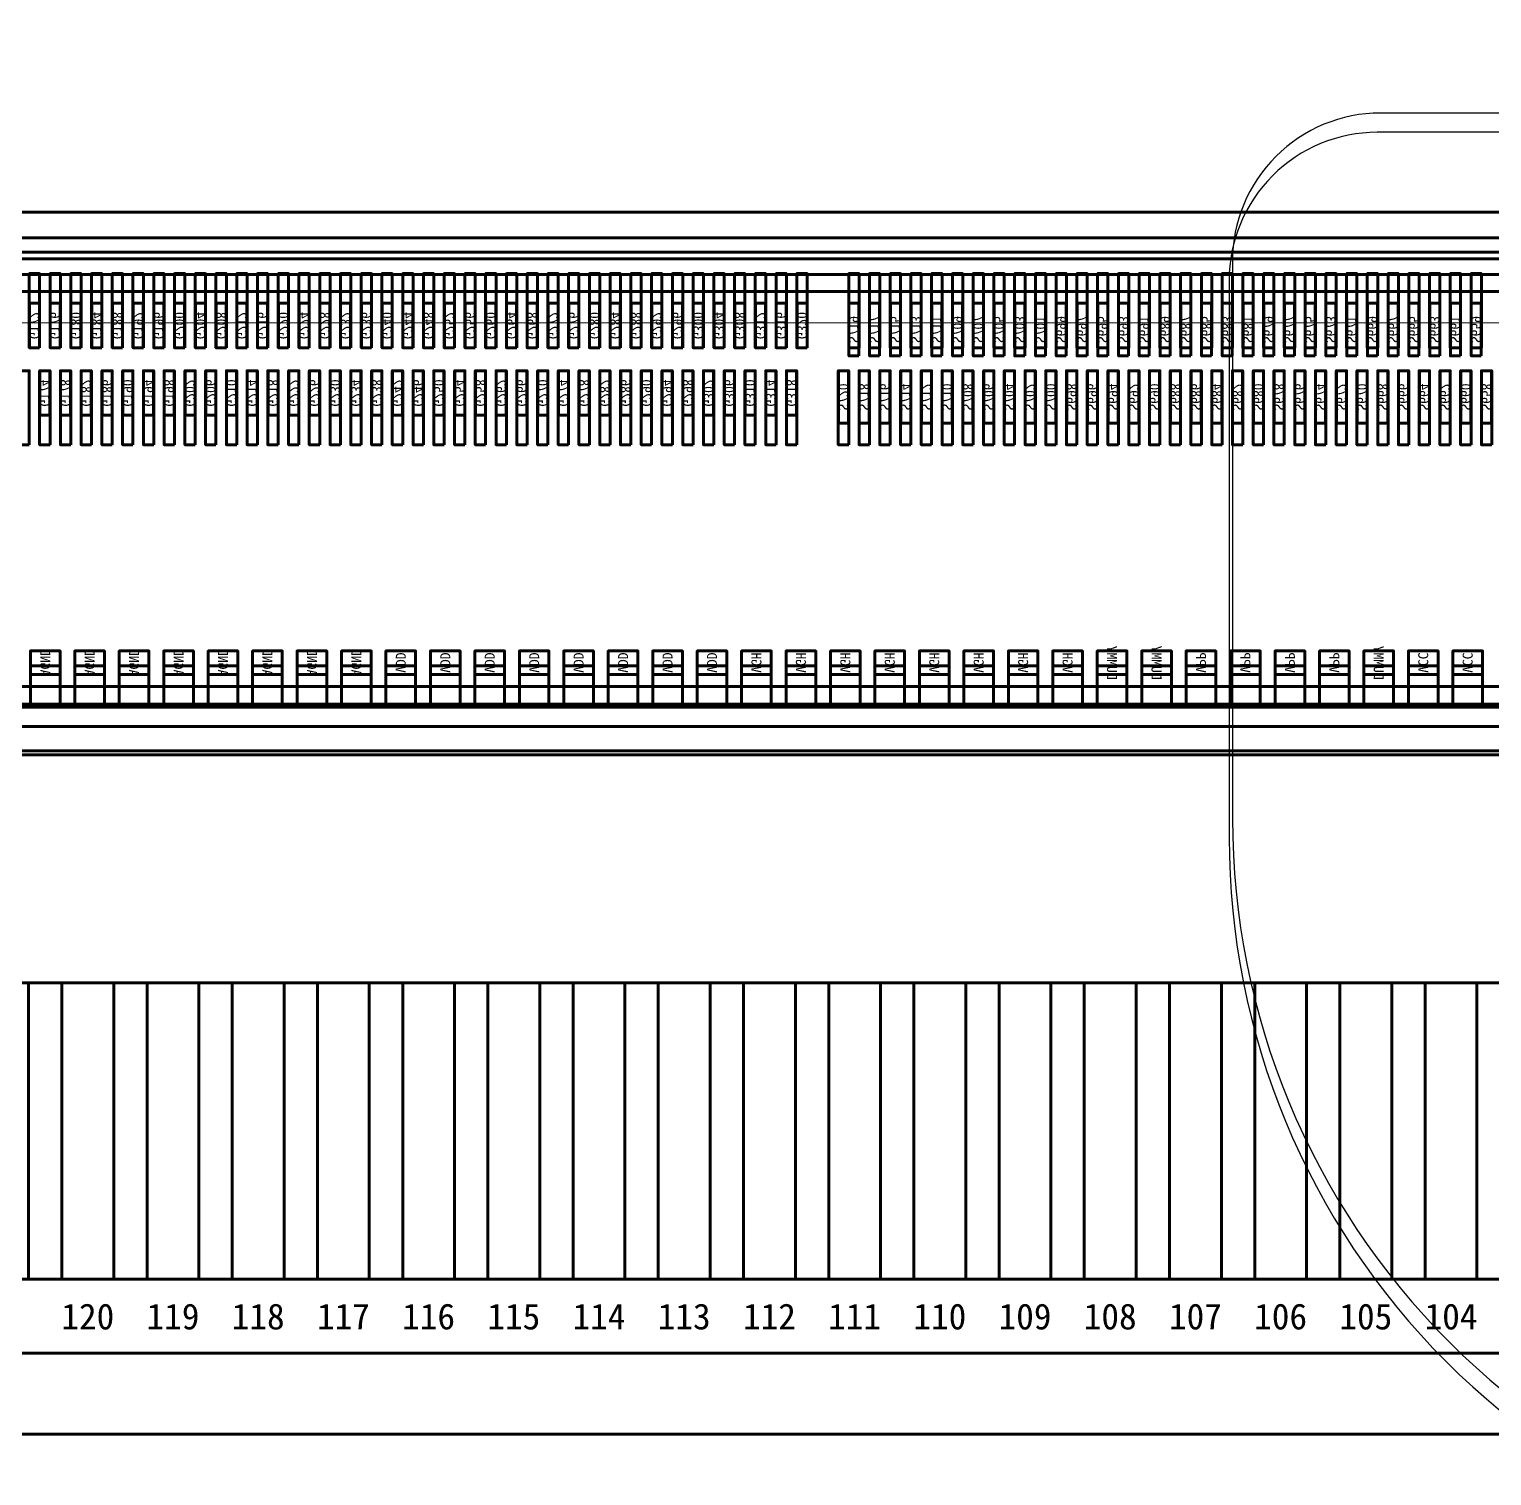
# Model space of a CAD drawing. Extents: x -128 to 4168, y -1774 to 38.
# Drawn here: x 2013.529 to 2015.503, y -869.566 to -867.614 of the extents above; entities that cross this region are included whole.
import ezdxf
from ezdxf.enums import TextEntityAlignment as Align

# ---------------------------------------------------------------- set-up
doc = ezdxf.new("R2010")
doc.units = 0
doc.header["$LTSCALE"] = 16.335
for name, color, linetype, lineweight in [('dim', 3, 'Continuous', 13), ('L122.drawing', 7, 'Continuous', 100), ('LCD', 4, 'Continuous', 9), ('OBJ-DIM', 2, 'Continuous', 15), ('TFT_line.drawing', 3, 'Continuous', 100)]:
    doc.layers.add(name, color=color, linetype=linetype, lineweight=lineweight)
for name, color, linetype in [('DIM（标注）', 3, 'Continuous'), ('KEEPOUTLAYER', 6, 'Continuous'), ('LCD-FPC', 6, 'Continuous')]:
    doc.layers.add(name, color=color, linetype=linetype)
doc.styles.add('Arial', font='simhei.ttf')
doc.styles.get("Standard").update_dxf_attribs({"font": '', "width": 0.8})
doc.styles.get('Standard').set_extended_font_data('NSimSun')
doc.dimstyles.new('STANDARD$0', dxfattribs={"dimtxt": 1.6, "dimasz": 1.2, "dimexe": 0.6, "dimexo": 0.6, "dimgap": 0.6, "dimtad": 1, "dimzin": 9, "dimdsep": 46, "dimtxsty": 'Standard', "dimcen": 0.198, "dimazin": 0, "dimtfac": 1, "dimtmove": 0, "dimatfit": 3, "dimfxl": 1, "dimtolj": 1, "dimtzin": 0, "dimlwd": -1, "dimlwe": -1, "dimarcsym": 0})
doc.dimstyles.new('标注-赛华', dxfattribs={"dimtxt": 2.5, "dimasz": 2.5, "dimexe": 1.25, "dimexo": 0.65, "dimtad": 1, "dimzin": 1, "dimdsep": 46, "dimtxsty": 'Arial', "dimcen": 1.5, "dimadec": 0, "dimazin": 0, "dimtfac": 1, "dimtmove": 0, "dimatfit": 3, "dimfxl": 1, "dimtolj": 1, "dimtzin": 0, "dimarcsym": 0})
doc.dimstyles.new('标注模版', dxfattribs={"dimtxt": 1.5, "dimasz": 2, "dimexe": 0.5, "dimexo": 0.5, "dimgap": 0.2, "dimtad": 1, "dimzin": 1, "dimdsep": 46, "dimtxsty": 'Arial', "dimcen": 1, "dimclrd": 3, "dimclre": 3, "dimclrt": 3, "dimadec": 0, "dimazin": 0, "dimtp": 1.2, "dimtm": 1.2, "dimtfac": 1, "dimtmove": 0, "dimatfit": 3, "dimfxl": 1, "dimtolj": 1, "dimarcsym": 0})

# ---------------------------------------------------------------- blocks, each defined once
blk = doc.blocks.new('*D834')
at = {"layer": 'Defpoints', "color": 0}
for p in [(1829.9211, -534.4975), (1806.7256, -576.0275), (1827.5846, -576.0275), (2017.2276, -827.7448), (1987.1938, -872.1748), (2014.8911, -872.1748)]:
    blk.add_point(p, dxfattribs=at)
at = {"layer": 'dim', "color": 3, "lineweight": -2}
for p, q in [((1829.0111, -534.4975), (1804.9756, -534.4975)), ((1806.7256, -535.8975), (1806.7256, -574.6275)), ((1826.6746, -576.0275), (1804.9756, -576.0275)), ((2016.3176, -827.7448), (1985.4438, -827.7448)), ((1987.1938, -829.1448), (1987.1938, -870.7748)), ((2013.9811, -872.1748), (1985.4438, -872.1748))]:
    blk.add_line(p, q, dxfattribs=at)
at = {"layer": 'dim', "color": 3}
for points in [[(1806.4923, -535.8975), (1806.959, -535.8975), (1806.7256, -534.4975)], [(1806.4923, -574.6275), (1806.959, -574.6275), (1806.7256, -576.0275)], [(1986.9605, -829.1448), (1987.4271, -829.1448), (1987.1938, -827.7448)], [(1986.9605, -870.7748), (1987.4271, -870.7748), (1987.1938, -872.1748)]]:
    blk.add_solid(points, dxfattribs=at)
at = {"layer": 'dim', "color": 3, "char_height": 1.4, "attachment_point": 5, "rotation": 90, "style": 'Arial'}
for s, insert in [('\\A1;41.53±0.05(CG OD)', (1805.5844, -555.4796)), ('\\A1;44.43±0.05(CG OD)', (1986.0526, -850.0519))]:
    blk.add_mtext(s, dxfattribs=dict(at, insert=insert))
blk = doc.blocks.new('fpc_pad')
at = {"layer": 'TFT_line.drawing', "color": 3, "linetype": 'Continuous', "lineweight": 100}
blk.add_lwpolyline([(-0.035, -0.2), (0.035, -0.2), (0.035, 0.2), (-0.035, 0.2)], close=True, dxfattribs=at)
blk = doc.blocks.new('fpc')
at = {"layer": 'TFT_line.drawing', "color": 3, "linetype": 'Continuous', "lineweight": 100}
blk.add_lwpolyline([(0, -0.2), (16.22, -0.2), (16.22, 0.2), (0, 0.2)], close=True, dxfattribs=at)
at = {"color": 1, "linetype": 'Continuous', "lineweight": 100, "row_count": 1, "column_count": 129, "row_spacing": 0.9009999999999999, "column_spacing": 0.115}
blk.add_blockref('fpc_pad', (0.75, 0), dxfattribs=at)
at = {"layer": 'L122.drawing', "color": 7, "linetype": 'Continuous', "lineweight": 100}
for s, p in [('120', (2.015, -0.2505)), ('119', (2.13, -0.2505)), ('118', (2.245, -0.2505)), ('117', (2.36, -0.2505)), ('116', (2.475, -0.2505)), ('115', (2.59, -0.2505)), ('114', (2.705, -0.2505)), ('113', (2.82, -0.2505)), ('112', (2.935, -0.2505)), ('111', (3.05, -0.2505)), ('110', (3.165, -0.2505)), ('109', (3.28, -0.2505)), ('108', (3.395, -0.2505)), ('107', (3.51, -0.2505)), ('106', (3.625, -0.2505)), ('105', (3.74, -0.2505)), ('104', (3.855, -0.2505))]:
    blk.add_text(s, height=0.035, dxfattribs=at).set_placement(p, align=Align.MIDDLE_CENTER)
blk = doc.blocks.new('ic_ST7789V2')
at = {"layer": 'L122.drawing', "color": 7, "linetype": 'Continuous', "lineweight": 100}
for points in [[(-7.5775, -0.349), (7.5775, -0.349), (7.5775, 0.349), (-7.5775, 0.349)], [(4.214, 0.20058), (4.228, 0.20058), (4.228, 0.30058), (4.214, 0.30058)], [(4.242, 0.20058), (4.256, 0.20058), (4.256, 0.30058), (4.242, 0.30058)], [(4.27, 0.20058), (4.284, 0.20058), (4.284, 0.30058), (4.27, 0.30058)], [(4.298, 0.20058), (4.312, 0.20058), (4.312, 0.30058), (4.298, 0.30058)], [(4.326, 0.20058), (4.34, 0.20058), (4.34, 0.30058), (4.326, 0.30058)], [(4.354, 0.20058), (4.368, 0.20058), (4.368, 0.30058), (4.354, 0.30058)], [(4.382, 0.20058), (4.396, 0.20058), (4.396, 0.30058), (4.382, 0.30058)], [(4.41, 0.20058), (4.424, 0.20058), (4.424, 0.30058), (4.41, 0.30058)], [(4.438, 0.20058), (4.452, 0.20058), (4.452, 0.30058), (4.438, 0.30058)], [(4.466, 0.20058), (4.48, 0.20058), (4.48, 0.30058), (4.466, 0.30058)], [(4.494, 0.20058), (4.508, 0.20058), (4.508, 0.30058), (4.494, 0.30058)], [(4.522, 0.20058), (4.536, 0.20058), (4.536, 0.30058), (4.522, 0.30058)], [(4.55, 0.20058), (4.564, 0.20058), (4.564, 0.30058), (4.55, 0.30058)], [(4.578, 0.20058), (4.592, 0.20058), (4.592, 0.30058), (4.578, 0.30058)], [(4.606, 0.20058), (4.62, 0.20058), (4.62, 0.30058), (4.606, 0.30058)], [(4.634, 0.20058), (4.648, 0.20058), (4.648, 0.30058), (4.634, 0.30058)], [(4.662, 0.20058), (4.676, 0.20058), (4.676, 0.30058), (4.662, 0.30058)], [(4.69, 0.20058), (4.704, 0.20058), (4.704, 0.30058), (4.69, 0.30058)], [(4.718, 0.20058), (4.732, 0.20058), (4.732, 0.30058), (4.718, 0.30058)], [(4.746, 0.20058), (4.76, 0.20058), (4.76, 0.30058), (4.746, 0.30058)], [(4.774, 0.20058), (4.788, 0.20058), (4.788, 0.30058), (4.774, 0.30058)], [(4.802, 0.20058), (4.816, 0.20058), (4.816, 0.30058), (4.802, 0.30058)], [(4.83, 0.20058), (4.844, 0.20058), (4.844, 0.30058), (4.83, 0.30058)], [(4.858, 0.20058), (4.872, 0.20058), (4.872, 0.30058), (4.858, 0.30058)], [(4.886, 0.20058), (4.9, 0.20058), (4.9, 0.30058), (4.886, 0.30058)], [(4.914, 0.20058), (4.928, 0.20058), (4.928, 0.30058), (4.914, 0.30058)], [(4.942, 0.20058), (4.956, 0.20058), (4.956, 0.30058), (4.942, 0.30058)], [(4.97, 0.20058), (4.984, 0.20058), (4.984, 0.30058), (4.97, 0.30058)], [(4.998, 0.20058), (5.012, 0.20058), (5.012, 0.30058), (4.998, 0.30058)], [(5.026, 0.20058), (5.04, 0.20058), (5.04, 0.30058), (5.026, 0.30058)], [(5.054, 0.20058), (5.068, 0.20058), (5.068, 0.30058), (5.054, 0.30058)], [(5.124, 0.20058), (5.138, 0.20058), (5.138, 0.30058), (5.124, 0.30058)], [(5.152, 0.20058), (5.166, 0.20058), (5.166, 0.30058), (5.152, 0.30058)], [(5.18, 0.20058), (5.194, 0.20058), (5.194, 0.30058), (5.18, 0.30058)], [(5.208, 0.20058), (5.222, 0.20058), (5.222, 0.30058), (5.208, 0.30058)], [(5.236, 0.20058), (5.25, 0.20058), (5.25, 0.30058), (5.236, 0.30058)], [(5.264, 0.20058), (5.278, 0.20058), (5.278, 0.30058), (5.264, 0.30058)], [(5.292, 0.20058), (5.306, 0.20058), (5.306, 0.30058), (5.292, 0.30058)], [(5.32, 0.20058), (5.334, 0.20058), (5.334, 0.30058), (5.32, 0.30058)], [(5.348, 0.20058), (5.362, 0.20058), (5.362, 0.30058), (5.348, 0.30058)], [(5.376, 0.20058), (5.39, 0.20058), (5.39, 0.30058), (5.376, 0.30058)], [(5.404, 0.20058), (5.418, 0.20058), (5.418, 0.30058), (5.404, 0.30058)], [(5.432, 0.20058), (5.446, 0.20058), (5.446, 0.30058), (5.432, 0.30058)], [(5.46, 0.20058), (5.474, 0.20058), (5.474, 0.30058), (5.46, 0.30058)], [(5.488, 0.20058), (5.502, 0.20058), (5.502, 0.30058), (5.488, 0.30058)], [(5.516, 0.20058), (5.53, 0.20058), (5.53, 0.30058), (5.516, 0.30058)], [(5.544, 0.20058), (5.558, 0.20058), (5.558, 0.30058), (5.544, 0.30058)], [(5.572, 0.20058), (5.586, 0.20058), (5.586, 0.30058), (5.572, 0.30058)], [(5.6, 0.20058), (5.614, 0.20058), (5.614, 0.30058), (5.6, 0.30058)], [(5.628, 0.20058), (5.642, 0.20058), (5.642, 0.30058), (5.628, 0.30058)], [(5.656, 0.20058), (5.67, 0.20058), (5.67, 0.30058), (5.656, 0.30058)], [(5.684, 0.20058), (5.698, 0.20058), (5.698, 0.30058), (5.684, 0.30058)], [(5.712, 0.20058), (5.726, 0.20058), (5.726, 0.30058), (5.712, 0.30058)], [(5.74, 0.20058), (5.754, 0.20058), (5.754, 0.30058), (5.74, 0.30058)], [(5.768, 0.20058), (5.782, 0.20058), (5.782, 0.30058), (5.768, 0.30058)], [(5.796, 0.20058), (5.81, 0.20058), (5.81, 0.30058), (5.796, 0.30058)], [(5.824, 0.20058), (5.838, 0.20058), (5.838, 0.30058), (5.824, 0.30058)], [(5.852, 0.20058), (5.866, 0.20058), (5.866, 0.30058), (5.852, 0.30058)], [(5.88, 0.20058), (5.894, 0.20058), (5.894, 0.30058), (5.88, 0.30058)], [(5.908, 0.20058), (5.922, 0.20058), (5.922, 0.30058), (5.908, 0.30058)], [(5.936, 0.20058), (5.95, 0.20058), (5.95, 0.30058), (5.936, 0.30058)], [(5.964, 0.20058), (5.978, 0.20058), (5.978, 0.30058), (5.964, 0.30058)], [(5.992, 0.20058), (6.006, 0.20058), (6.006, 0.30058), (5.992, 0.30058)], [(6.02, 0.20058), (6.034, 0.20058), (6.034, 0.30058), (6.02, 0.30058)], [(6.048, 0.20058), (6.062, 0.20058), (6.062, 0.30058), (6.048, 0.30058)], [(6.076, 0.20058), (6.09, 0.20058), (6.09, 0.30058), (6.076, 0.30058)], [(6.104, 0.20058), (6.118, 0.20058), (6.118, 0.30058), (6.104, 0.30058)], [(6.132, 0.20058), (6.146, 0.20058), (6.146, 0.30058), (6.132, 0.30058)], [(6.16, 0.20058), (6.174, 0.20058), (6.174, 0.30058), (6.16, 0.30058)], [(4.2, 0.06958), (4.214, 0.06958), (4.214, 0.16958), (4.2, 0.16958)], [(4.228, 0.06958), (4.242, 0.06958), (4.242, 0.16958), (4.228, 0.16958)], [(4.256, 0.06958), (4.27, 0.06958), (4.27, 0.16958), (4.256, 0.16958)], [(4.284, 0.06958), (4.298, 0.06958), (4.298, 0.16958), (4.284, 0.16958)], [(4.312, 0.06958), (4.326, 0.06958), (4.326, 0.16958), (4.312, 0.16958)], [(4.34, 0.06958), (4.354, 0.06958), (4.354, 0.16958), (4.34, 0.16958)], [(4.368, 0.06958), (4.382, 0.06958), (4.382, 0.16958), (4.368, 0.16958)], [(4.396, 0.06958), (4.41, 0.06958), (4.41, 0.16958), (4.396, 0.16958)], [(4.424, 0.06958), (4.438, 0.06958), (4.438, 0.16958), (4.424, 0.16958)], [(4.452, 0.06958), (4.466, 0.06958), (4.466, 0.16958), (4.452, 0.16958)], [(4.48, 0.06958), (4.494, 0.06958), (4.494, 0.16958), (4.48, 0.16958)], [(4.508, 0.06958), (4.522, 0.06958), (4.522, 0.16958), (4.508, 0.16958)], [(4.536, 0.06958), (4.55, 0.06958), (4.55, 0.16958), (4.536, 0.16958)], [(4.564, 0.06958), (4.578, 0.06958), (4.578, 0.16958), (4.564, 0.16958)], [(4.592, 0.06958), (4.606, 0.06958), (4.606, 0.16958), (4.592, 0.16958)], [(4.62, 0.06958), (4.634, 0.06958), (4.634, 0.16958), (4.62, 0.16958)], [(4.648, 0.06958), (4.662, 0.06958), (4.662, 0.16958), (4.648, 0.16958)], [(4.676, 0.06958), (4.69, 0.06958), (4.69, 0.16958), (4.676, 0.16958)], [(4.704, 0.06958), (4.718, 0.06958), (4.718, 0.16958), (4.704, 0.16958)], [(4.732, 0.06958), (4.746, 0.06958), (4.746, 0.16958), (4.732, 0.16958)], [(4.76, 0.06958), (4.774, 0.06958), (4.774, 0.16958), (4.76, 0.16958)], [(4.788, 0.06958), (4.802, 0.06958), (4.802, 0.16958), (4.788, 0.16958)], [(4.816, 0.06958), (4.83, 0.06958), (4.83, 0.16958), (4.816, 0.16958)], [(4.844, 0.06958), (4.858, 0.06958), (4.858, 0.16958), (4.844, 0.16958)], [(4.872, 0.06958), (4.886, 0.06958), (4.886, 0.16958), (4.872, 0.16958)], [(4.9, 0.06958), (4.914, 0.06958), (4.914, 0.16958), (4.9, 0.16958)], [(4.928, 0.06958), (4.942, 0.06958), (4.942, 0.16958), (4.928, 0.16958)], [(4.956, 0.06958), (4.97, 0.06958), (4.97, 0.16958), (4.956, 0.16958)], [(4.984, 0.06958), (4.998, 0.06958), (4.998, 0.16958), (4.984, 0.16958)], [(5.012, 0.06958), (5.026, 0.06958), (5.026, 0.16958), (5.012, 0.16958)], [(5.04, 0.06958), (5.054, 0.06958), (5.054, 0.16958), (5.04, 0.16958)], [(5.068, 0.06958), (5.082, 0.06958), (5.082, 0.16958), (5.068, 0.16958)], [(5.138, 0.06958), (5.152, 0.06958), (5.152, 0.16958), (5.138, 0.16958)], [(5.166, 0.06958), (5.18, 0.06958), (5.18, 0.16958), (5.166, 0.16958)], [(5.194, 0.06958), (5.208, 0.06958), (5.208, 0.16958), (5.194, 0.16958)], [(5.222, 0.06958), (5.236, 0.06958), (5.236, 0.16958), (5.222, 0.16958)], [(5.25, 0.06958), (5.264, 0.06958), (5.264, 0.16958), (5.25, 0.16958)], [(5.278, 0.06958), (5.292, 0.06958), (5.292, 0.16958), (5.278, 0.16958)], [(5.306, 0.06958), (5.32, 0.06958), (5.32, 0.16958), (5.306, 0.16958)], [(5.334, 0.06958), (5.348, 0.06958), (5.348, 0.16958), (5.334, 0.16958)], [(5.362, 0.06958), (5.376, 0.06958), (5.376, 0.16958), (5.362, 0.16958)], [(5.39, 0.06958), (5.404, 0.06958), (5.404, 0.16958), (5.39, 0.16958)], [(5.418, 0.06958), (5.432, 0.06958), (5.432, 0.16958), (5.418, 0.16958)], [(5.446, 0.06958), (5.46, 0.06958), (5.46, 0.16958), (5.446, 0.16958)], [(5.474, 0.06958), (5.488, 0.06958), (5.488, 0.16958), (5.474, 0.16958)], [(5.502, 0.06958), (5.516, 0.06958), (5.516, 0.16958), (5.502, 0.16958)], [(5.53, 0.06958), (5.544, 0.06958), (5.544, 0.16958), (5.53, 0.16958)], [(5.558, 0.06958), (5.572, 0.06958), (5.572, 0.16958), (5.558, 0.16958)], [(5.586, 0.06958), (5.6, 0.06958), (5.6, 0.16958), (5.586, 0.16958)], [(5.614, 0.06958), (5.628, 0.06958), (5.628, 0.16958), (5.614, 0.16958)], [(5.642, 0.06958), (5.656, 0.06958), (5.656, 0.16958), (5.642, 0.16958)], [(5.67, 0.06958), (5.684, 0.06958), (5.684, 0.16958), (5.67, 0.16958)], [(5.698, 0.06958), (5.712, 0.06958), (5.712, 0.16958), (5.698, 0.16958)], [(5.726, 0.06958), (5.74, 0.06958), (5.74, 0.16958), (5.726, 0.16958)], [(5.754, 0.06958), (5.768, 0.06958), (5.768, 0.16958), (5.754, 0.16958)], [(5.782, 0.06958), (5.796, 0.06958), (5.796, 0.16958), (5.782, 0.16958)], [(5.81, 0.06958), (5.824, 0.06958), (5.824, 0.16958), (5.81, 0.16958)], [(5.838, 0.06958), (5.852, 0.06958), (5.852, 0.16958), (5.838, 0.16958)], [(5.866, 0.06958), (5.88, 0.06958), (5.88, 0.16958), (5.866, 0.16958)], [(5.894, 0.06958), (5.908, 0.06958), (5.908, 0.16958), (5.894, 0.16958)], [(5.922, 0.06958), (5.936, 0.06958), (5.936, 0.16958), (5.922, 0.16958)], [(5.95, 0.06958), (5.964, 0.06958), (5.964, 0.16958), (5.95, 0.16958)], [(5.978, 0.06958), (5.992, 0.06958), (5.992, 0.16958), (5.978, 0.16958)], [(6.006, 0.06958), (6.02, 0.06958), (6.02, 0.16958), (6.006, 0.16958)], [(6.034, 0.06958), (6.048, 0.06958), (6.048, 0.16958), (6.034, 0.16958)], [(6.062, 0.06958), (6.076, 0.06958), (6.076, 0.16958), (6.062, 0.16958)], [(6.09, 0.06958), (6.104, 0.06958), (6.104, 0.16958), (6.09, 0.16958)], [(6.118, 0.06958), (6.132, 0.06958), (6.132, 0.16958), (6.118, 0.16958)], [(6.146, 0.06958), (6.16, 0.06958), (6.16, 0.16958), (6.146, 0.16958)], [(6.174, 0.06958), (6.188, 0.06958), (6.188, 0.16958), (6.174, 0.16958)], [(4.2125, -0.28462), (4.2525, -0.28462), (4.2525, -0.22862), (4.2125, -0.22862)], [(4.2725, -0.28462), (4.3125, -0.28462), (4.3125, -0.22862), (4.2725, -0.22862)], [(4.3325, -0.28462), (4.3725, -0.28462), (4.3725, -0.22862), (4.3325, -0.22862)], [(4.3925, -0.28462), (4.4325, -0.28462), (4.4325, -0.22862), (4.3925, -0.22862)], [(4.4525, -0.28462), (4.4925, -0.28462), (4.4925, -0.22862), (4.4525, -0.22862)], [(4.5125, -0.28462), (4.5525, -0.28462), (4.5525, -0.22862), (4.5125, -0.22862)], [(4.5725, -0.28462), (4.6125, -0.28462), (4.6125, -0.22862), (4.5725, -0.22862)], [(4.6325, -0.28462), (4.6725, -0.28462), (4.6725, -0.22862), (4.6325, -0.22862)], [(4.6925, -0.28462), (4.7325, -0.28462), (4.7325, -0.22862), (4.6925, -0.22862)], [(4.7525, -0.28462), (4.7925, -0.28462), (4.7925, -0.22862), (4.7525, -0.22862)], [(4.8125, -0.28462), (4.8525, -0.28462), (4.8525, -0.22862), (4.8125, -0.22862)], [(4.8725, -0.28462), (4.9125, -0.28462), (4.9125, -0.22862), (4.8725, -0.22862)], [(4.9325, -0.28462), (4.9725, -0.28462), (4.9725, -0.22862), (4.9325, -0.22862)], [(4.9925, -0.28462), (5.0325, -0.28462), (5.0325, -0.22862), (4.9925, -0.22862)], [(5.0525, -0.28462), (5.0925, -0.28462), (5.0925, -0.22862), (5.0525, -0.22862)], [(5.1125, -0.28462), (5.1525, -0.28462), (5.1525, -0.22862), (5.1125, -0.22862)], [(5.1725, -0.28462), (5.2125, -0.28462), (5.2125, -0.22862), (5.1725, -0.22862)], [(5.2325, -0.28462), (5.2725, -0.28462), (5.2725, -0.22862), (5.2325, -0.22862)], [(5.2925, -0.28462), (5.3325, -0.28462), (5.3325, -0.22862), (5.2925, -0.22862)], [(5.3525, -0.28462), (5.3925, -0.28462), (5.3925, -0.22862), (5.3525, -0.22862)], [(5.4125, -0.28462), (5.4525, -0.28462), (5.4525, -0.22862), (5.4125, -0.22862)], [(5.4725, -0.28462), (5.5125, -0.28462), (5.5125, -0.22862), (5.4725, -0.22862)], [(5.5325, -0.28462), (5.5725, -0.28462), (5.5725, -0.22862), (5.5325, -0.22862)], [(5.5925, -0.28462), (5.6325, -0.28462), (5.6325, -0.22862), (5.5925, -0.22862)], [(5.6525, -0.28462), (5.6925, -0.28462), (5.6925, -0.22862), (5.6525, -0.22862)], [(5.7125, -0.28462), (5.7525, -0.28462), (5.7525, -0.22862), (5.7125, -0.22862)], [(5.7725, -0.28462), (5.8125, -0.28462), (5.8125, -0.22862), (5.7725, -0.22862)], [(5.8325, -0.28462), (5.8725, -0.28462), (5.8725, -0.22862), (5.8325, -0.22862)], [(5.8925, -0.28462), (5.9325, -0.28462), (5.9325, -0.22862), (5.8925, -0.22862)], [(5.9525, -0.28462), (5.9925, -0.28462), (5.9925, -0.22862), (5.9525, -0.22862)], [(6.0125, -0.28462), (6.0525, -0.28462), (6.0525, -0.22862), (6.0125, -0.22862)], [(6.0725, -0.28462), (6.1125, -0.28462), (6.1125, -0.22862), (6.0725, -0.22862)], [(6.1325, -0.28462), (6.1725, -0.28462), (6.1725, -0.22862), (6.1325, -0.22862)]]:
    blk.add_lwpolyline(points, close=True, dxfattribs=at)
blk = doc.blocks.new('OLB_GU')
at = {"layer": 'TFT_line.drawing', "color": 3, "linetype": 'Continuous', "lineweight": 100}
blk.add_lwpolyline([(-0.00675, -0.03), (0.00675, -0.03), (0.00675, 0.03), (-0.00675, 0.03)], close=True, dxfattribs=at)
blk = doc.blocks.new('OLB_GB')
at = {"layer": 'TFT_line.drawing', "color": 3, "linetype": 'Continuous', "lineweight": 100}
blk.add_lwpolyline([(-0.00675, -0.03), (0.00675, -0.03), (0.00675, 0.03), (-0.00675, 0.03)], close=True, dxfattribs=at)
blk = doc.blocks.new('OLB_SB')
at = {"layer": 'TFT_line.drawing', "color": 3, "linetype": 'Continuous', "lineweight": 100}
blk.add_lwpolyline([(-0.00675, -0.0355), (0.00675, -0.0355), (0.00675, 0.0355), (-0.00675, 0.0355)], close=True, dxfattribs=at)
blk = doc.blocks.new('OLB_SU')
at = {"layer": 'TFT_line.drawing', "color": 3, "linetype": 'Continuous', "lineweight": 100}
blk.add_lwpolyline([(-0.00675, -0.0355), (0.00675, -0.0355), (0.00675, 0.0355), (-0.00675, 0.0355)], close=True, dxfattribs=at)
blk = doc.blocks.new('ilb')
at = {"layer": 'TFT_line.drawing', "color": 3, "linetype": 'Continuous', "lineweight": 100}
blk.add_lwpolyline([(-0.02, -0.0159), (0.02, -0.0159), (0.02, 0.0159), (-0.02, 0.0159)], close=True, dxfattribs=at)
blk = doc.blocks.new('ic_ST7789V3')
at = {"layer": 'TFT_line.drawing', "color": 3, "linetype": 'Continuous', "lineweight": 100}
blk.add_lwpolyline([(-7.5475, -0.2665), (7.5475, -0.2665), (7.5475, 0.2665), (-7.5475, 0.2665)], close=True, dxfattribs=at)
at = {"color": 1, "linetype": 'Continuous', "lineweight": 100}
for name, p in [('OLB_SU', (4.221, 0.215)), ('OLB_SU', (4.249, 0.215)), ('OLB_SU', (4.277, 0.215)), ('OLB_SU', (4.305, 0.215)), ('OLB_SU', (4.333, 0.215)), ('OLB_SU', (4.361, 0.215)), ('OLB_SU', (4.389, 0.215)), ('OLB_SU', (4.417, 0.215)), ('OLB_SU', (4.445, 0.215)), ('OLB_SU', (4.473, 0.215)), ('OLB_SU', (4.501, 0.215)), ('OLB_SU', (4.529, 0.215)), ('OLB_SU', (4.557, 0.215)), ('OLB_SU', (4.585, 0.215)), ('OLB_SU', (4.613, 0.215)), ('OLB_SU', (4.641, 0.215)), ('OLB_SU', (4.669, 0.215)), ('OLB_SU', (4.697, 0.215)), ('OLB_SU', (4.725, 0.215)), ('OLB_SU', (4.753, 0.215)), ('OLB_SU', (4.781, 0.215)), ('OLB_SU', (4.809, 0.215)), ('OLB_SU', (4.837, 0.215)), ('OLB_SU', (4.865, 0.215)), ('OLB_SU', (4.893, 0.215)), ('OLB_SU', (4.921, 0.215)), ('OLB_SU', (4.949, 0.215)), ('OLB_SU', (4.977, 0.215)), ('OLB_SU', (5.005, 0.215)), ('OLB_SU', (5.033, 0.215)), ('OLB_SU', (5.061, 0.215)), ('OLB_GU', (5.131, 0.2205)), ('OLB_GU', (5.159, 0.2205)), ('OLB_GU', (5.187, 0.2205)), ('OLB_GU', (5.215, 0.2205)), ('OLB_GU', (5.243, 0.2205)), ('OLB_GU', (5.271, 0.2205)), ('OLB_GU', (5.299, 0.2205)), ('OLB_GU', (5.327, 0.2205)), ('OLB_GU', (5.355, 0.2205)), ('OLB_GU', (5.383, 0.2205)), ('OLB_GU', (5.411, 0.2205)), ('OLB_GU', (5.439, 0.2205)), ('OLB_GU', (5.467, 0.2205)), ('OLB_GU', (5.495, 0.2205)), ('OLB_GU', (5.523, 0.2205)), ('OLB_GU', (5.551, 0.2205)), ('OLB_GU', (5.579, 0.2205)), ('OLB_GU', (5.607, 0.2205)), ('OLB_GU', (5.635, 0.2205)), ('OLB_GU', (5.663, 0.2205)), ('OLB_GU', (5.691, 0.2205)), ('OLB_GU', (5.719, 0.2205)), ('OLB_GU', (5.747, 0.2205)), ('OLB_GU', (5.775, 0.2205)), ('OLB_GU', (5.803, 0.2205)), ('OLB_GU', (5.831, 0.2205)), ('OLB_GU', (5.859, 0.2205)), ('OLB_GU', (5.887, 0.2205)), ('OLB_GU', (5.915, 0.2205)), ('OLB_GU', (5.943, 0.2205)), ('OLB_GU', (5.971, 0.2205)), ('OLB_GU', (5.999, 0.2205)), ('OLB_GU', (6.027, 0.2205)), ('OLB_GU', (6.055, 0.2205)), ('OLB_GU', (6.083, 0.2205)), ('OLB_GU', (6.111, 0.2205)), ('OLB_GU', (6.139, 0.2205)), ('OLB_GU', (6.167, 0.2205)), ('OLB_SB', (4.207, 0.124)), ('OLB_SB', (4.235, 0.124)), ('OLB_SB', (4.263, 0.124)), ('OLB_SB', (4.291, 0.124)), ('OLB_SB', (4.319, 0.124)), ('OLB_SB', (4.347, 0.124)), ('OLB_SB', (4.375, 0.124)), ('OLB_SB', (4.403, 0.124)), ('OLB_SB', (4.431, 0.124)), ('OLB_SB', (4.459, 0.124)), ('OLB_SB', (4.487, 0.124)), ('OLB_SB', (4.515, 0.124)), ('OLB_SB', (4.543, 0.124)), ('OLB_SB', (4.571, 0.124)), ('OLB_SB', (4.599, 0.124)), ('OLB_SB', (4.627, 0.124)), ('OLB_SB', (4.655, 0.124)), ('OLB_SB', (4.683, 0.124)), ('OLB_SB', (4.711, 0.124)), ('OLB_SB', (4.739, 0.124)), ('OLB_SB', (4.767, 0.124)), ('OLB_SB', (4.795, 0.124)), ('OLB_SB', (4.823, 0.124)), ('OLB_SB', (4.851, 0.124)), ('OLB_SB', (4.879, 0.124)), ('OLB_SB', (4.907, 0.124)), ('OLB_SB', (4.935, 0.124)), ('OLB_SB', (4.963, 0.124)), ('OLB_SB', (4.991, 0.124)), ('OLB_SB', (5.019, 0.124)), ('OLB_SB', (5.047, 0.124)), ('OLB_SB', (5.075, 0.124)), ('OLB_GB', (5.145, 0.1295)), ('OLB_GB', (5.173, 0.1295)), ('OLB_GB', (5.201, 0.1295)), ('OLB_GB', (5.229, 0.1295)), ('OLB_GB', (5.257, 0.1295)), ('OLB_GB', (5.285, 0.1295)), ('OLB_GB', (5.313, 0.1295)), ('OLB_GB', (5.341, 0.1295)), ('OLB_GB', (5.369, 0.1295)), ('OLB_GB', (5.397, 0.1295)), ('OLB_GB', (5.425, 0.1295)), ('OLB_GB', (5.453, 0.1295)), ('OLB_GB', (5.481, 0.1295)), ('OLB_GB', (5.509, 0.1295)), ('OLB_GB', (5.537, 0.1295)), ('OLB_GB', (5.565, 0.1295)), ('OLB_GB', (5.593, 0.1295)), ('OLB_GB', (5.621, 0.1295)), ('OLB_GB', (5.649, 0.1295)), ('OLB_GB', (5.677, 0.1295)), ('OLB_GB', (5.705, 0.1295)), ('OLB_GB', (5.733, 0.1295)), ('OLB_GB', (5.761, 0.1295)), ('OLB_GB', (5.789, 0.1295)), ('OLB_GB', (5.817, 0.1295)), ('OLB_GB', (5.845, 0.1295)), ('OLB_GB', (5.873, 0.1295)), ('OLB_GB', (5.901, 0.1295)), ('OLB_GB', (5.929, 0.1295)), ('OLB_GB', (5.957, 0.1295)), ('OLB_GB', (5.985, 0.1295)), ('OLB_GB', (6.013, 0.1295)), ('OLB_GB', (6.041, 0.1295)), ('OLB_GB', (6.069, 0.1295)), ('OLB_GB', (6.097, 0.1295)), ('OLB_GB', (6.125, 0.1295)), ('OLB_GB', (6.153, 0.1295)), ('ilb', (4.2325, -0.2346)), ('ilb', (4.2925, -0.2346)), ('ilb', (4.3525, -0.2346)), ('ilb', (4.4125, -0.2346)), ('ilb', (4.4725, -0.2346)), ('ilb', (4.5325, -0.2346)), ('ilb', (4.5925, -0.2346)), ('ilb', (4.6525, -0.2346)), ('ilb', (4.7125, -0.2346)), ('ilb', (4.7725, -0.2346)), ('ilb', (4.8325, -0.2346)), ('ilb', (4.8925, -0.2346)), ('ilb', (4.9525, -0.2346)), ('ilb', (5.0125, -0.2346)), ('ilb', (5.0725, -0.2346)), ('ilb', (5.1325, -0.2346)), ('ilb', (5.1925, -0.2346)), ('ilb', (5.2525, -0.2346)), ('ilb', (5.3125, -0.2346)), ('ilb', (5.3725, -0.2346)), ('ilb', (5.4325, -0.2346)), ('ilb', (5.4925, -0.2346)), ('ilb', (5.5525, -0.2346)), ('ilb', (5.6125, -0.2346)), ('ilb', (5.6725, -0.2346)), ('ilb', (5.7325, -0.2346)), ('ilb', (5.7925, -0.2346)), ('ilb', (5.8525, -0.2346)), ('ilb', (5.9125, -0.2346)), ('ilb', (5.9725, -0.2346)), ('ilb', (6.0325, -0.2346)), ('ilb', (6.0925, -0.2346)), ('ilb', (6.1525, -0.2346))]:
    blk.add_blockref(name, p, dxfattribs=at)
at = {"layer": 'TFT_line.drawing', "color": 3, "linetype": 'Continuous', "lineweight": 100}
for s, p in [('G320', (5.131, 0.2205)), ('G316', (5.159, 0.2205)), ('G312', (5.187, 0.2205)), ('G308', (5.215, 0.2205)), ('G304', (5.243, 0.2205)), ('G300', (5.271, 0.2205)), ('G296', (5.299, 0.2205)), ('G292', (5.327, 0.2205)), ('G288', (5.355, 0.2205)), ('G284', (5.383, 0.2205)), ('G280', (5.411, 0.2205)), ('G276', (5.439, 0.2205)), ('G272', (5.467, 0.2205)), ('G268', (5.495, 0.2205)), ('G264', (5.523, 0.2205)), ('G260', (5.551, 0.2205)), ('G256', (5.579, 0.2205)), ('G252', (5.607, 0.2205)), ('G248', (5.635, 0.2205)), ('G244', (5.663, 0.2205)), ('G240', (5.691, 0.2205)), ('G236', (5.719, 0.2205)), ('G232', (5.747, 0.2205)), ('G228', (5.775, 0.2205)), ('G224', (5.803, 0.2205)), ('G220', (5.831, 0.2205)), ('G216', (5.859, 0.2205)), ('G212', (5.887, 0.2205)), ('G208', (5.915, 0.2205)), ('G204', (5.943, 0.2205)), ('G200', (5.971, 0.2205)), ('G196', (5.999, 0.2205)), ('G192', (6.027, 0.2205)), ('G188', (6.055, 0.2205)), ('G184', (6.083, 0.2205)), ('G180', (6.111, 0.2205)), ('G176', (6.139, 0.2205)), ('G172', (6.167, 0.2205)), ('S659', (4.221, 0.215)), ('S661', (4.249, 0.215)), ('S663', (4.277, 0.215)), ('S665', (4.305, 0.215)), ('S667', (4.333, 0.215)), ('S669', (4.361, 0.215)), ('S671', (4.389, 0.215)), ('S673', (4.417, 0.215)), ('S675', (4.445, 0.215)), ('S677', (4.473, 0.215)), ('S679', (4.501, 0.215)), ('S681', (4.529, 0.215)), ('S683', (4.557, 0.215)), ('S685', (4.585, 0.215)), ('S687', (4.613, 0.215)), ('S689', (4.641, 0.215)), ('S691', (4.669, 0.215)), ('S693', (4.697, 0.215)), ('S695', (4.725, 0.215)), ('S697', (4.753, 0.215)), ('S699', (4.781, 0.215)), ('S701', (4.809, 0.215)), ('S703', (4.837, 0.215)), ('S705', (4.865, 0.215)), ('S707', (4.893, 0.215)), ('S709', (4.921, 0.215)), ('S711', (4.949, 0.215)), ('S713', (4.977, 0.215)), ('S715', (5.005, 0.215)), ('S717', (5.033, 0.215)), ('S719', (5.061, 0.215)), ('S658', (4.207, 0.124)), ('S660', (4.235, 0.124)), ('S662', (4.263, 0.124)), ('S664', (4.291, 0.124)), ('S666', (4.319, 0.124)), ('S668', (4.347, 0.124)), ('S670', (4.375, 0.124)), ('S672', (4.403, 0.124)), ('S674', (4.431, 0.124)), ('S676', (4.459, 0.124)), ('S678', (4.487, 0.124)), ('S680', (4.515, 0.124)), ('S682', (4.543, 0.124)), ('S684', (4.571, 0.124)), ('S686', (4.599, 0.124)), ('S688', (4.627, 0.124)), ('S690', (4.655, 0.124)), ('S692', (4.683, 0.124)), ('S694', (4.711, 0.124)), ('S696', (4.739, 0.124)), ('S698', (4.767, 0.124)), ('S700', (4.795, 0.124)), ('S702', (4.823, 0.124)), ('S704', (4.851, 0.124)), ('S706', (4.879, 0.124)), ('S708', (4.907, 0.124)), ('S710', (4.935, 0.124)), ('S712', (4.963, 0.124)), ('S714', (4.991, 0.124)), ('S716', (5.019, 0.124)), ('S718', (5.047, 0.124)), ('S720', (5.075, 0.124)), ('G318', (5.145, 0.1295)), ('G314', (5.173, 0.1295)), ('G310', (5.201, 0.1295)), ('G306', (5.229, 0.1295)), ('G302', (5.257, 0.1295)), ('G298', (5.285, 0.1295)), ('G294', (5.313, 0.1295)), ('G290', (5.341, 0.1295)), ('G286', (5.369, 0.1295)), ('G282', (5.397, 0.1295)), ('G278', (5.425, 0.1295)), ('G274', (5.453, 0.1295)), ('G270', (5.481, 0.1295)), ('G266', (5.509, 0.1295)), ('G262', (5.537, 0.1295)), ('G258', (5.565, 0.1295)), ('G254', (5.593, 0.1295)), ('G250', (5.621, 0.1295)), ('G246', (5.649, 0.1295)), ('G242', (5.677, 0.1295)), ('G238', (5.705, 0.1295)), ('G234', (5.733, 0.1295)), ('G230', (5.761, 0.1295)), ('G226', (5.789, 0.1295)), ('G222', (5.817, 0.1295)), ('G218', (5.845, 0.1295)), ('G214', (5.873, 0.1295)), ('G210', (5.901, 0.1295)), ('G206', (5.929, 0.1295)), ('G202', (5.957, 0.1295)), ('G198', (5.985, 0.1295)), ('G194', (6.013, 0.1295)), ('G190', (6.041, 0.1295)), ('G186', (6.069, 0.1295)), ('G182', (6.097, 0.1295)), ('G178', (6.125, 0.1295)), ('G174', (6.153, 0.1295)), ('DUMMY', (4.3525, -0.2346)), ('DUMMY', (4.6525, -0.2346)), ('DUMMY', (4.7125, -0.2346)), ('AGND', (5.7325, -0.2346)), ('AGND', (5.7925, -0.2346)), ('AGND', (5.8525, -0.2346)), ('AGND', (5.9125, -0.2346)), ('AGND', (5.9725, -0.2346)), ('AGND', (6.0325, -0.2346)), ('AGND', (6.0925, -0.2346)), ('AGND', (6.1525, -0.2346)), ('VCC', (4.2325, -0.2346)), ('VCC', (4.2925, -0.2346)), ('VPP', (4.4125, -0.2346)), ('VPP', (4.4725, -0.2346)), ('VPP', (4.5325, -0.2346)), ('VPP', (4.5925, -0.2346)), ('VGH', (4.7725, -0.2346)), ('VGH', (4.8325, -0.2346)), ('VGH', (4.8925, -0.2346)), ('VGH', (4.9525, -0.2346)), ('VGH', (5.0125, -0.2346)), ('VGH', (5.0725, -0.2346)), ('VGH', (5.1325, -0.2346)), ('VGH', (5.1925, -0.2346)), ('VDD', (5.2525, -0.2346)), ('VDD', (5.3125, -0.2346)), ('VDD', (5.3725, -0.2346)), ('VDD', (5.4325, -0.2346)), ('VDD', (5.4925, -0.2346)), ('VDD', (5.5525, -0.2346)), ('VDD', (5.6125, -0.2346)), ('VDD', (5.6725, -0.2346))]:
    blk.add_text(s, height=0.0135, rotation=90, dxfattribs=at).set_placement(p, align=Align.MIDDLE_CENTER)
blk = doc.blocks.new('ic_JD9851')
at = {"layer": 'L122.drawing', "color": 7, "linetype": 'Continuous', "lineweight": 100}
blk.add_lwpolyline([(-7.68, -0.3635), (7.68, -0.3635), (7.68, 0.3635), (-7.68, 0.3635)], close=True, dxfattribs=at)
blk = doc.blocks.new('ic_NV3030B1N')
at = {"layer": 'L122.drawing', "color": 7, "linetype": 'Continuous', "lineweight": 100}
blk.add_lwpolyline([(-7.65, -0.3025), (7.65, -0.3025), (7.65, 0.3025), (-7.65, 0.3025)], close=True, dxfattribs=at)
blk = doc.blocks.new('ic_GC9307N')
at = {"layer": 'L122.drawing', "color": 7, "linetype": 'Continuous', "lineweight": 100}
blk.add_lwpolyline([(-7.68, -0.32), (7.68, -0.32), (7.68, 0.32), (-7.68, 0.32)], close=True, dxfattribs=at)
blk = doc.blocks.new('ic_gc9306')
at = {"layer": 'L122.drawing', "color": 7, "linetype": 'Continuous', "lineweight": 100}
blk.add_lwpolyline([(-7.65, -0.29), (7.65, -0.29), (7.65, 0.29), (-7.65, 0.29)], close=True, dxfattribs=at)
blk = doc.blocks.new('ic_all')
at = {"color": 1, "linetype": 'Continuous', "lineweight": 100, "xscale": -1}
for name, p in [('ic_JD9851', (0, 0.00992)), ('ic_ST7789V2', (0, -0.01008)), ('ic_GC9307N', (0, -0.0005)), ('ic_NV3030B1N', (0, 0.008)), ('ic_gc9306', (0, -0.0005)), ('ic_ST7789V3', (0, 0))]:
    blk.add_blockref(name, p, dxfattribs=at)
blk = doc.blocks.new('*D852')
at = {"layer": 'Defpoints', "color": 0}
for p in [(1892.5413, -527.6031), (1892.5413, -540.4156), (1890.9413, -540.4267), (2060.7807, -893.6777), (2061.0807, -893.6777), (2061.0807, -897.7905)]:
    blk.add_point(p, dxfattribs=at)
at = {"layer": 'dim', "color": 3, "lineweight": -2}
for p, q in [((1890.9413, -539.5167), (1890.9413, -525.8531)), ((1892.5413, -539.5056), (1892.5413, -525.8531)), ((1889.5413, -527.6031), (1888.1413, -527.6031)), ((1890.9413, -527.6031), (1892.5413, -527.6031)), ((1893.9413, -527.6031), (1908.808, -527.6031))]:
    blk.add_line(p, q, dxfattribs=at)
at = {"layer": 'dim', "color": 3}
for points in [[(1889.5413, -527.3698), (1889.5413, -527.8364), (1890.9413, -527.6031)], [(1893.9413, -527.3698), (1893.9413, -527.8364), (1892.5413, -527.6031)]]:
    blk.add_solid(points, dxfattribs=at)
at = {"layer": 'DIM（标注）', "color": 3, "lineweight": -2}
for p, q in [((2060.7807, -894.1777), (2060.7807, -898.2905)), ((2061.0807, -894.1777), (2061.0807, -898.2905)), ((2058.7807, -897.7905), (2056.7807, -897.7905)), ((2060.7807, -897.7905), (2061.0807, -897.7905)), ((2063.0807, -897.7905), (2082.5999, -897.7905))]:
    blk.add_line(p, q, dxfattribs=at)
at = {"layer": 'DIM（标注）', "color": 3}
for points in [[(2058.7807, -897.4571), (2058.7807, -898.1238), (2060.7807, -897.7905)], [(2063.0807, -897.4571), (2063.0807, -898.1238), (2061.0807, -897.7905)]]:
    blk.add_solid(points, dxfattribs=at)
at = {"layer": 'dim', "color": 3, "insert": (1902.0747, -526.5877), "char_height": 1.4, "attachment_point": 5, "style": 'Arial'}
blk.add_mtext('\\A1;CG 1.60±0.05', dxfattribs=at)
at = {"layer": 'DIM（标注）', "color": 3, "insert": (2073.8403, -896.8321), "char_height": 1.5, "attachment_point": 5, "style": 'Arial'}
blk.add_mtext('\\A1;FPC+PI=0.30{\\fArial|b0|i0|c134|p34;%%P}0.03', dxfattribs=at)
blk = doc.blocks.new('*D858')
at = {"layer": 'Defpoints', "color": 0}
for p in [(2001.033, -864.1748), (2014.9485, -881.9179), (2014.9485, -887.6398)]:
    blk.add_point(p, dxfattribs=at)
at = {"layer": 'LCD-FPC', "color": 0}
for p, q in [((2001.033, -864.7748), (2001.033, -888.2398)), ((2014.9485, -882.5179), (2014.9485, -888.2398)), ((2002.233, -887.6398), (2013.7485, -887.6398))]:
    blk.add_line(p, q, dxfattribs=at)
for points in [[(2002.233, -887.4398), (2002.233, -887.8398), (2001.033, -887.6398)], [(2013.7485, -887.4398), (2013.7485, -887.8398), (2014.9485, -887.6398)]]:
    blk.add_solid(points, dxfattribs=at)
at = {"layer": 'LCD-FPC', "color": 0, "insert": (2007.9908, -886.2398), "char_height": 1.6, "attachment_point": 5}
blk.add_mtext('\\A1;13.92', dxfattribs=at)

msp = doc.modelspace()

# ---------------------------------------------------------------- linework, layer by layer
at = {"layer": 'KEEPOUTLAYER', "color": 2}
for points in [[(2025.253, -874.379, -0.414214), (2024.253, -873.379), (2024.253, -867.927, 0.414212), (2024.053, -867.727), (2015.353, -867.727, 0.414214), (2015.153, -867.927), (2015.153, -868.679, 0.414214), (2016.153, -869.679), (2018.3191, -869.679, -0.414214), (2019.3191, -870.679), (2019.3191, -872.979, -0.414214), (2018.3191, -873.979), (2013.1191, -873.979, 0.414213), (2011.6191, -875.479)], [(2025.2485, -874.405, -0.414214), (2024.2485, -873.405), (2024.2485, -867.953, 0.414212), (2024.0485, -867.753), (2015.3485, -867.753, 0.414214), (2015.1485, -867.953), (2015.1485, -868.705, 0.414214), (2016.1485, -869.705), (2018.3146, -869.705, -0.414214), (2019.3146, -870.705), (2019.3146, -873.005, -0.414214), (2018.3146, -874.005), (2013.1146, -874.005, 0.414213), (2011.6146, -875.505)]]:
    msp.add_lwpolyline(points, format="xyb", dxfattribs=at)
at = {"layer": 'LCD', "color": 30}
msp.add_lwpolyline([(2010.8479, -872.76, -0.414214), (2011.6479, -871.96), (2012.7482, -871.96, 0.414214), (2013.3482, -871.36), (2013.3482, -870.51, 0.414214), (2012.7482, -869.91), (2011.693, -869.91, -0.414214), (2011.493, -869.71), (2011.493, -868.9008), (2027.913, -868.9008), (2027.913, -869.71, -0.414214), (2027.713, -869.91), (2026.6488, -869.91, 0.414214), (2026.0488, -870.51), (2026.0488, -871.36, 0.414214), (2026.6488, -871.96), (2027.5581, -871.96, -0.414214), (2028.5581, -872.96), (2028.5581, -879.9179, -0.414214), (2027.5581, -880.9179), (2025.4485, -880.9179, 0.414214), (2024.4485, -881.9179), (2024.4485, -893.1911, -0.414214)], format="xyb", dxfattribs=at)
at = {"layer": 'OBJ-DIM'}
msp.add_line((2006.0351, -868.01), (2033.3619, -868.01), dxfattribs=at)
at = {"layer": 'OBJ-DIM', "linetype": 'Continuous', "lineweight": 100}
msp.add_lwpolyline([(2035.4585, -836.5761), (2035.4585, -863.412), (2035.4398, -863.8887), (2035.3835, -864.3643), (2035.29, -864.8341), (2035.16, -865.2951), (2034.9943, -865.7444), (2034.7937, -866.1794), (2034.5597, -866.5973), (2034.2936, -866.9956), (2033.9971, -867.3717), (2033.6719, -867.7235), (2033.3202, -868.0486), (2032.944, -868.3451), (2032.5458, -868.6112), (2032.1279, -868.8453), (2031.6929, -869.0458), (2031.2435, -869.2116), (2030.7825, -869.3416), (2030.3128, -869.435), (2029.8371, -869.4913), (2029.3605, -869.51), (2010.0365, -869.51)], dxfattribs=at)
at = {"layer": 'TFT_line.drawing', "color": 3, "linetype": 'Continuous', "lineweight": 100}
msp.add_lwpolyline([(2010.043, -869.4008), (2029.363, -869.4008), (2029.8337, -869.3823), (2030.3016, -869.3269), (2030.7637, -869.235), (2031.2171, -869.1071), (2031.6591, -868.9441), (2032.0869, -868.7468), (2032.498, -868.5166), (2032.8897, -868.2549), (2033.2597, -867.9632), (2033.6056, -867.6434), (2033.9254, -867.2975), (2034.2171, -866.9275), (2034.4788, -866.5358), (2034.709, -866.1247), (2034.9063, -865.6969), (2035.0693, -865.2549), (2035.1972, -864.8015), (2035.2891, -864.3394), (2035.3445, -863.8715), (2035.363, -863.4008), (2035.363, -836.5688)], dxfattribs=at)

# ---------------------------------------------------------------- block references
at = {"color": 1, "linetype": 'Continuous', "lineweight": 100}
for name, p in [('ic_all', (2019.703, -868.2343)), ('fpc', (2011.593, -869.1008))]:
    msp.add_blockref(name, p, dxfattribs=at)

# ---------------------------------------------------------------- dimensions: what is measured, and where the dimension line sits
at = {"layer": 'dim'}
dim = msp.add_linear_dim(base=(1987.1938, -872.1748), p1=(2017.2276, -827.7448), p2=(2014.8911, -872.1748), angle=90, text='<>(CG OD)', dimstyle='标注-赛华', override={"dimscale": 1.4, "dimtxt": 1, "dimasz": 1, "dimgap": 0.2, "dimclrd": 3, "dimclre": 3, "dimclrt": 3, "dimtol": 1, "dimtp": 0.05, "dimtm": 0.05}, dxfattribs=at)
dim.commit()
dim.dimension.update_dxf_attribs({"geometry": '*D834', "text_midpoint": (1987.1938, -850.0519), "dimtype": 160})
at = {"layer": 'DIM（标注）', "color": 30}
dim = msp.add_linear_dim(base=(2061.0807, -897.7905), p1=(2060.7807, -893.6777), p2=(2061.0807, -893.6777), text='FPC+PI=<>{\\fArial|b0|i0|c134|p34;%%P}0.03', dimstyle='标注模版', dxfattribs=at)
dim.commit()
dim.dimension.update_dxf_attribs({"geometry": '*D852', "text_midpoint": (2073.8403, -896.8321)})
at = {"layer": 'LCD-FPC', "color": 3}
dim = msp.add_linear_dim(base=(2014.9485, -887.6398), p1=(2001.033, -864.1748), p2=(2014.9485, -881.9179), dimstyle='STANDARD$0', override={"dimfxl": 0.4, "dimarcsym": 1}, dxfattribs=at)
dim.commit()
dim.dimension.update_dxf_attribs({"geometry": '*D858', "text_midpoint": (2007.9908, -886.2398)})

doc.saveas('drawing.dxf')
